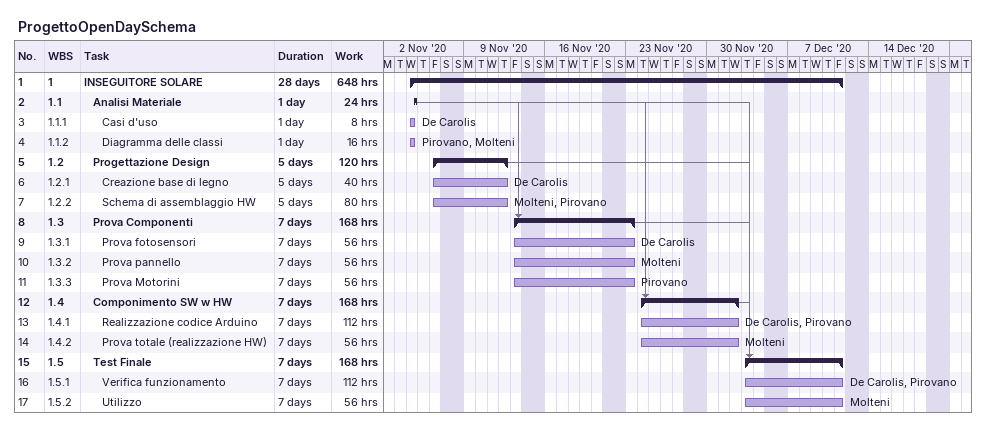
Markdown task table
ProgettoOpenDaySchema

| ID | WBS | Task | Duration | Start | Finish | Predecessors | Resources | Work (h) |
|---|---|---|---|---|---|---|---|---|
| 1 | 1 | **INSEGUITORE SOLARE** | 28d | 2020-11-04 | 2020-12-11 |  |  | 648 |
| 2 | 1.1 | **Analisi Materiale** | 1d | 2020-11-04 | 2020-11-04 |  |  | 24 |
| 3 | 1.1.1 | Casi d'uso | 1d | 2020-11-04 | 2020-11-04 |  | De Carolis | 8 |
| 4 | 1.1.2 | Diagramma delle classi | 1d | 2020-11-04 | 2020-11-04 |  | Pirovano, Molteni | 16 |
| 5 | 1.2 | **Progettazione Design** | 5d | 2020-11-06 | 2020-11-12 |  |  | 120 |
| 6 | 1.2.1 | Creazione base di legno | 5d | 2020-11-06 | 2020-11-12 |  | De Carolis | 40 |
| 7 | 1.2.2 | Schema di assemblaggio HW | 5d | 2020-11-06 | 2020-11-12 |  | Molteni, Pirovano | 80 |
| 8 | 1.3 | **Prova Componenti** | 7d | 2020-11-13 | 2020-11-23 | 5, 2 |  | 168 |
| 9 | 1.3.1 | Prova fotosensori | 7d | 2020-11-13 | 2020-11-23 |  | De Carolis | 56 |
| 10 | 1.3.2 | Prova pannello | 7d | 2020-11-13 | 2020-11-23 |  | Molteni | 56 |
| 11 | 1.3.3 | Prova Motorini | 7d | 2020-11-13 | 2020-11-23 |  | Pirovano | 56 |
| 12 | 1.4 | **Componimento SW w HW** | 7d | 2020-11-24 | 2020-12-02 | 8, 2, 5 |  | 168 |
| 13 | 1.4.1 | Realizzazione codice Arduino | 7d | 2020-11-24 | 2020-12-02 |  | De Carolis, Pirovano | 112 |
| 14 | 1.4.2 | Prova totale (realizzazione HW) | 7d | 2020-11-24 | 2020-12-02 |  | Molteni | 56 |
| 15 | 1.5 | **Test Finale** | 7d | 2020-12-03 | 2020-12-11 | 2, 5, 8, 12 |  | 168 |
| 16 | 1.5.1 | Verifica funzionamento | 7d | 2020-12-03 | 2020-12-11 |  | De Carolis, Pirovano | 112 |
| 17 | 1.5.2 | Utilizzo | 7d | 2020-12-03 | 2020-12-11 |  | Molteni | 56 |
